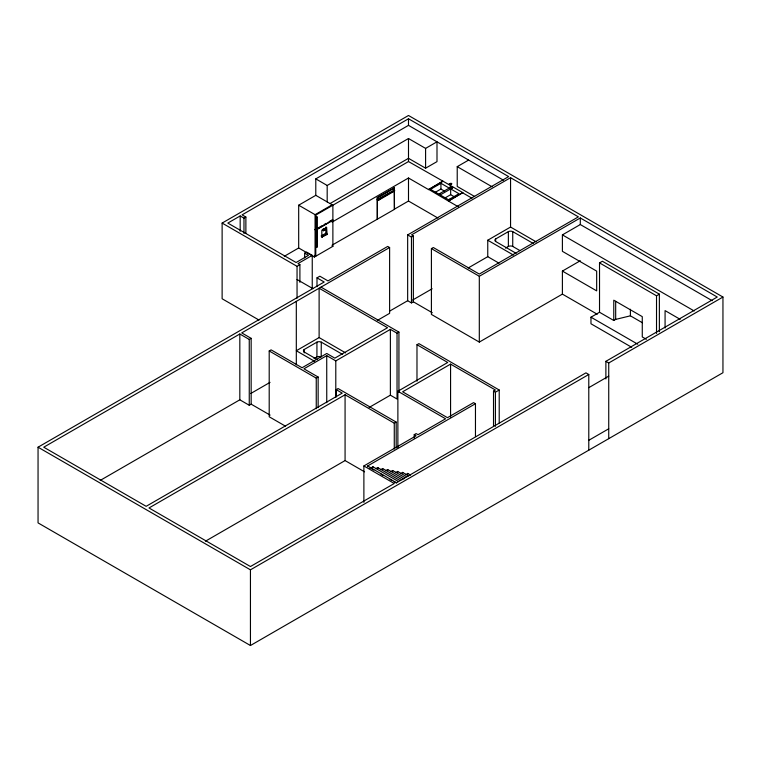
<?xml version="1.0" encoding="UTF-8"?>
<svg xmlns="http://www.w3.org/2000/svg" width="761" height="761" viewBox="0 0 761 761"><rect width="100%" height="100%" fill="white"/><g stroke="black" fill="none" stroke-linecap="round" stroke-linejoin="round"><path stroke-width="1.14" d="M326.612 227.425L327.078 234.512L325.898 233.218L325.898 227.016L326.612 227.425L321.827 230.193L321.827 236.994L327.078 234.512M407.81 473.723L405.584 474.512M396.633 482.826L367.677 465.951L475.463 403.72L475.463 436.624M382.812 469.118L382.64 468.557L380.643 469.708M402.759 472.952L402.655 472.4L400.59 473.551M377.989 468.338L377.779 467.549L375.658 468.747M387.749 470.174L387.691 469.518L385.637 470.669M397.67 472.181L397.67 471.44L395.606 472.591M367.915 466.835L367.677 465.951M392.619 471.297L392.686 470.479L390.621 471.63M323.349 230.193L323.805 230.203M342.631 354.455L321.18 342.079A3.558 2.055 0 0 0 317.052 342.079L304.096 349.556A3.558 2.055 0 0 0 304.096 351.934L317.404 359.63M533.214 243.434L512.619 231.553A3.558 2.055 0 0 0 508.491 231.553L495.535 239.03A3.558 2.055 0 0 0 495.535 241.408L516.12 253.308M259.073 320.096L222.126 298.769L222.126 223.078L408.495 115.482L722.95 297.037L722.95 372.719L250.445 645.518L38.05 522.893L38.05 447.202L324.186 282.008L316.995 277.851L316.995 286.631M245.879 233.503L245.879 217.047L243.977 218.141L240.181 215.953L227.824 223.078L296.096 262.497L308.452 255.363L304.647 253.175L304.647 257.874M389.708 311.087L407.658 300.719L407.658 234.911L508.652 176.6L408.495 118.773L242.074 214.859L245.879 217.047M332.176 219.872L332.88 220.29L332.88 246.336L314.36 257.037L298.683 247.981L298.683 205.204L315.786 195.33L315.786 178.883L408.495 125.356L503.516 180.224M315.786 178.883L327.182 185.465L408.495 138.521L425.589 148.395L436.995 141.812L436.995 161.627L425.589 168.191L408.495 158.326L330.274 203.425M332.176 204.795L315.073 214.669L315.073 255.801M298.683 205.204L315.786 215.078L408.495 161.551L442.826 181.099L428.576 189.603L442.826 181.375M316.5 229.204L316.738 216.723L316.738 229.337M316.262 217.275L316.738 216.723M316.5 217.684L317.213 217.275M318.088 228.005L322.112 225.684M324.129 224.524L326.136 223.363M329.152 221.622L331.168 220.462M315.073 229.47L315.786 229.889L332.88 220.015L332.88 205.204L315.786 195.33M315.073 229.746L315.786 230.155L332.88 220.29M316.5 246.716L316.262 216.999M316.5 230.573L317.213 230.155L316.262 229.613L316.976 228.928L316.738 216.999M332.072 222.126L408.495 178.007L428.576 189.603M377.218 219.092L377.218 197.708L394.322 187.834L394.493 209.332L332.091 245.156M324.119 228.576L322.902 229.28L322.902 230.345L323.615 230.754L324.833 230.05A1.303 0.751 60 0 0 324.119 228.576L324.833 230.05M377.218 197.708L394.493 187.938M393.656 190.069L394.36 189.66M393.656 190.621L394.36 190.212M378.769 199.563L377.218 199.905L378.883 200.038L394.559 190.992L394.322 190.031L377.218 199.353L378.883 199.487L394.559 190.44L394.322 189.479L393.608 189.889L393.722 190.916L393.608 189.889L393.722 190.374M284.281 256.305L298.683 247.981M321.113 235.986L325.898 233.218M321.827 236.994L327.078 233.912M304.647 253.175L306.55 252.072L312.248 255.363L312.248 288.276M316.738 229.889L316.976 246.44L316.262 247.125L317.213 246.849L317.213 230.155M316.262 247.125L317.213 246.849M474.674 196.528L457.228 186.455L457.228 166.659L468.624 160.076M312.248 255.363L297.998 263.591L299.901 264.685L299.901 282.321M394.322 187.834L394.322 209.227L408.495 201.037L437.917 218.036M222.126 223.078L297.047 266.331L299.901 264.685M440.933 183.296L430.479 189.327L438.793 194.131L449.237 188.1L440.933 183.296L440.933 189.051L435.235 192.343M449.247 184.029C452.072 182.288 451.692 184.029 450.198 184.885L449.247 184.029L450.198 184.581L451.739 183.686M449.247 184.333L450.788 183.449L451.739 183.991M450.664 188.918L440.219 194.949L448.533 199.753L458.978 193.722L450.664 188.918L450.664 194.673L444.966 197.965M448.533 200.847L462.774 192.619L448.533 201.123L428.576 189.327M316.995 277.851L319.848 276.205L327.991 280.904L387.71 246.421L389.613 247.525L389.613 313.332L377.323 320.429M270.107 415.106L251.159 404.167L251.159 338.35L249.256 339.444L239.82 334.003L43.748 447.202L146.15 506.322L342.222 393.123L336.2 389.642L336.2 396.69M389.613 247.525L241.722 332.899L251.159 338.35M597.252 314.236L562.398 294.117L479.306 342.089L431.411 314.426L431.411 248.619L433.313 247.525L479.306 274.074L578.398 216.866L510.555 177.694L411.577 234.845L413.366 236.005L413.366 301.813L432.315 312.761M407.658 234.911L411.463 237.099L413.366 236.005M285.565 426.227L269.204 416.781L269.204 350.964L271.106 349.87L302.069 367.744L326.764 353.485L334.84 358.146L387.53 327.725L319.116 288.219L319.116 337.58L345.665 352.914M319.116 337.58L296.314 350.745L314.693 361.361M468.196 267.967L487.753 256.676L487.753 240.219L510.555 227.054L536.248 241.893M100.214 480.419L239.82 399.81L249.256 405.261L251.159 404.167M250.826 393.466L270.031 382.374M412.605 300.062L432.162 288.771M313.989 358.64L317.052 356.89A3.558 2.055 0 0 1 321.18 356.89L321.294 342.136M505.428 248.115L508.491 246.364A3.558 2.055 0 0 1 512.619 246.364L519.906 250.559M407.658 300.719L411.463 302.916L413.366 301.813M398.935 392.048L398.935 332.11L397.033 333.213L390.383 329.37L335.791 360.885L326.726 355.653L303.924 368.819L318.146 377.028L318.146 407.582M431.411 248.619L479.306 276.272L580.301 217.969L717.252 297.037L605.88 361.332L605.88 378.959M562.398 294.117L562.398 271.078L596.672 290.873L596.672 271.125L562.398 251.33L562.398 234.883L580.301 224.543L712.21 300.709M269.204 350.964L316.253 378.122L318.146 377.028M336.2 389.642L338.093 388.548L396.177 422.079L396.177 447.934M416.98 381.156L416.98 344.723L418.883 343.63L499.216 390.012L499.216 422.916M396.177 422.079L394.274 423.173L345.075 394.769L148.994 507.968L250.445 566.536L394.274 483.501L363.882 465.951L363.882 502.384M562.398 271.078L580.301 260.747M642.37 322.731L630.403 315.825L615.678 319.392L613.775 320.486L599.525 312.257L599.525 262.897L602.379 261.251L659.368 294.155L659.368 331.767M369.152 407.439L390.383 395.187L397.033 399.021L397.033 333.213M397.879 447.658L397.879 391.249L447.715 362.474L416.98 344.723M493.518 426.36L493.518 391.106L495.411 390.012L450.569 364.119L402.626 391.801L447.478 417.684L473.57 402.626L475.463 403.72M631.687 347.282L590.974 323.777L590.974 317.194L599.525 312.257M205.46 541.185L345.075 460.576L364.548 471.82M414.222 438.212L414.222 434.693L416.124 433.589L418.027 434.693L445.575 418.788L397.879 391.249M599.525 262.897L656.524 295.801L659.368 294.155M363.882 465.951L416.124 435.787L414.222 434.693M493.518 391.106L495.411 392.2L499.216 390.012M369.817 468.281L373.137 466.912M406.859 474.588L407.573 474.179M38.05 447.202L250.445 569.827L588.786 374.498L588.786 450.179M605.88 361.332L608.733 362.978L722.95 297.037M588.786 387.653L608.733 376.143M588.786 440.305L608.733 428.785M387.625 469.518L403.91 478.916M392.619 470.479L404.823 477.528M397.603 471.44L406.764 476.728M402.588 472.4L408.695 475.92M407.573 473.352L410.626 475.121M457.228 166.659L492.12 186.797M562.398 234.883L694.203 310.973M442.826 181.099L462.774 192.619M462.774 192.894L471.953 198.193M680.191 319.344L665.076 310.612L665.076 328.039M440.933 189.051L444.624 191.192M450.664 194.673L454.365 196.814M448.533 201.123L458.502 206.878M487.753 240.219L513.456 255.059M646.346 339.292L642.274 336.942L642.274 316.643L613.775 300.195L613.775 320.486M487.753 256.676L499.064 263.201M590.974 317.194L637.794 344.229M332.176 219.606L332.88 220.015M588.786 374.498L585.932 372.852L396.177 482.95L394.141 481.78M321.827 236.395L322.303 237.27M332.176 245.927L332.88 246.336M321.009 287.125L398.935 332.11M297.047 279.496L313.009 288.714M382.64 468.557L401.979 479.725M400.048 480.524L377.656 467.596L377.656 468.69M372.662 466.636L398.108 481.323M371.749 468.852L373.784 470.022M380.909 474.141L382.945 475.311M390.07 479.43L392.105 480.6M326.726 355.653L326.754 402.683M656.524 295.801L656.524 333.413M630.403 309.242L630.403 315.825M615.678 301.346L615.678 319.392M608.733 362.978L608.733 438.659M580.301 217.969L580.301 224.543M512.733 231.61L512.733 246.421M510.555 177.694L510.555 227.054M508.367 231.61L508.367 246.421M495.639 238.964L495.639 241.237M495.411 392.2L495.411 426.284M479.306 276.272L479.306 342.089M450.569 364.119L450.569 417.009M425.589 148.395L425.589 168.191M411.463 237.099L411.463 302.916M408.495 118.773L408.495 125.356M408.495 138.521L408.495 161.551M408.495 178.007L408.495 201.037M394.559 190.44L394.559 190.992M394.274 423.173L394.274 449.028M390.383 329.37L390.383 395.187M378.883 199.487L378.883 200.038M377.399 197.812L377.399 219.197M345.075 394.769L345.075 460.576M335.791 360.885L335.791 397.318M327.182 185.465L327.182 201.912M316.928 342.136L316.928 356.947M316.738 247.125L316.262 230.155M316.253 378.122L316.253 408.676M315.786 215.078L315.786 229.889M315.786 230.155L315.786 256.21L314.36 255.392L314.36 257.037M304.2 349.489L304.2 352.904M297.047 266.331L297.047 298.217M296.314 301.385L296.314 364.852M250.445 569.827L250.445 645.518M249.256 339.444L249.256 405.261M243.977 218.141L243.977 233.427M240.181 215.953L240.181 231.23M239.82 334.003L239.82 399.81M439.135 194.436A1.094 0.628 0 0 1 440.467 193.665M448.99 199.763A1.008 0.58 0 0 1 450.217 199.353M451.739 187.016A1.389 0.799 0 0 1 452.329 188.271A1.389 0.799 0 0 1 450.065 188.167A1.389 0.799 0 0 1 451.026 186.978M322.997 229.375A1.303 0.751 60 0 1 323.615 230.754M323.853 229.955L324.5 230.031L323.891 229.908M450.95 187.282L451.596 187.368L450.95 187.282M378.246 198.963L377.532 199.924L378.246 198.963M378.112 199.04L378.112 199.591L378.112 199.04M450.474 188.005A1.389 0.799 0 0 0 452.643 187.415A1.389 0.799 0 0 0 450.674 186.626A1.389 0.799 0 0 0 450.474 188.005"/></g></svg>
